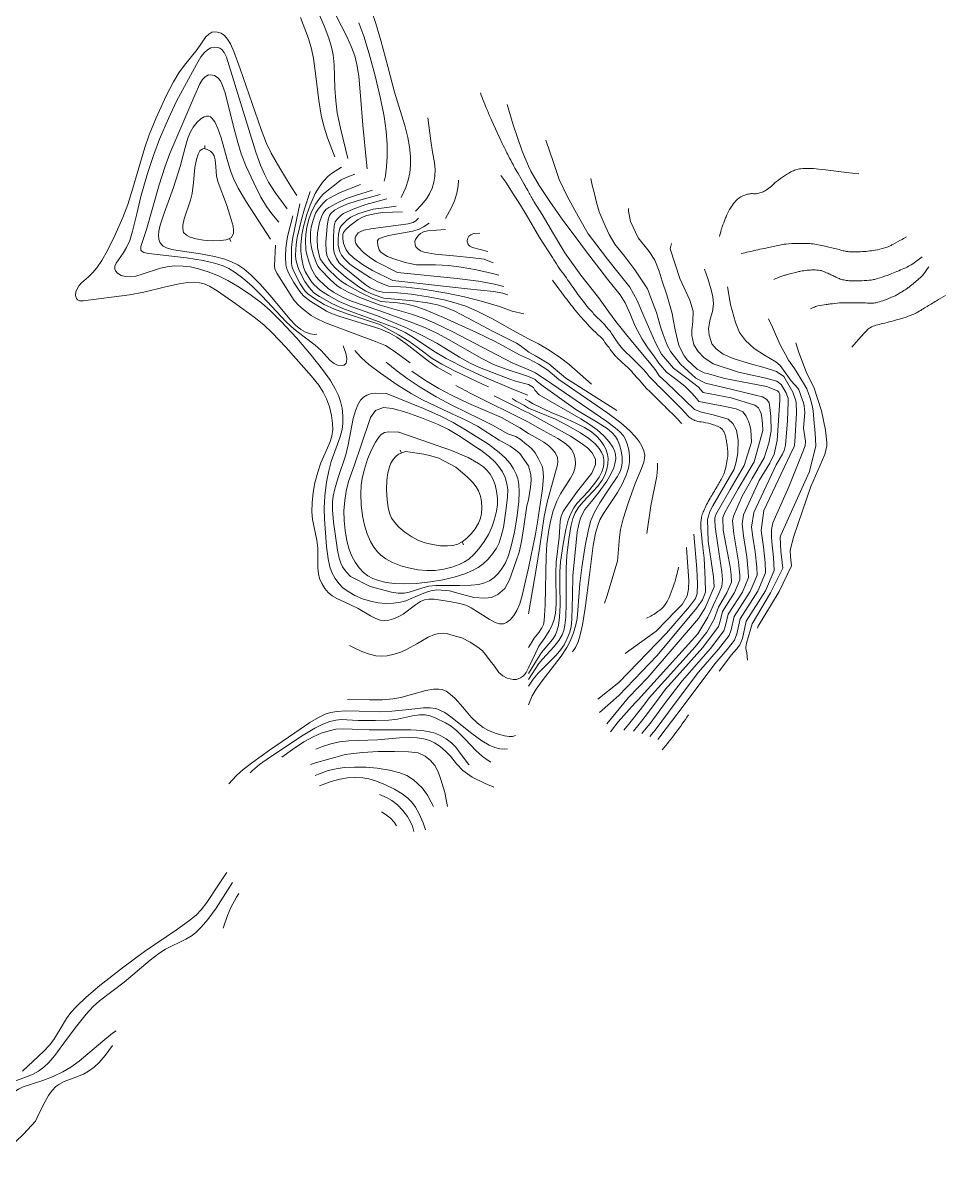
# Model space of a CAD drawing. Header units: inches. Extents: x 115425 to 116786, y 150085 to 152399.
# Drawn here: x 116376.8 to 116601.5, y 150491.5 to 150767.3 of the extents above; entities that cross this region are included whole.
import ezdxf

# ---------------------------------------------------------------- set-up
doc = ezdxf.new("R2010")
doc.units = ezdxf.units.IN
doc.header["$MEASUREMENT"] = 0
doc.layers.add('Contour', color=7, linetype='Continuous', lineweight=0, true_color=0xbed2ff)

msp = doc.modelspace()

# ---------------------------------------------------------------- linework, layer by layer
at = {"layer": 'Contour'}
for p, q in [((116421.19, 150736.63), (116421.22, 150737.43)), ((116427.21, 150714.83), (116427.52, 150714.09)), ((116521.48, 150672.98), (116509.11, 150680.81)), ((116500.04, 150675.22), (116499.19, 150675.73)), ((116501, 150674.67), (116500.04, 150675.22)), ((116497.91, 150668.76), (116500.01, 150667.35)), ((116469.05, 150662.57), (116468.72, 150663.3)), ((116484.19, 150640.31), (116483.86, 150641.04))]:
    msp.add_line(p, q, dxfattribs=at)
for points in [[(116455.99, 150734.31), (116454.19, 150741.64), (116453.44, 150745.4), (116453.05, 150748.29), (116452.88, 150751.41), (116452.7, 150757.1), (116452.44, 150759.48), (116452.03, 150761.39), (116451.35, 150763.6), (116450.21, 150766.54), (116446.42, 150775.33), (116445.41, 150778.16), (116444.39, 150781.68), (116443.23, 150786.55), (116442.14, 150791.95), (116441.39, 150796.67), (116440.75, 150801.97), (116440.37, 150806.62), (116440.25, 150810.57), (116440.31, 150816.24), (116440.59, 150823.58), (116440.99, 150829.23), (116441.57, 150834.29), (116442.79, 150843.9)], [(116446.19, 150837.7), (116446.1, 150828.93), (116445.77, 150820.63), (116445.3, 150811.86), (116445.3, 150804.62), (116445.59, 150798), (116446.03, 150791.61), (116446.33, 150787.8), (116446.76, 150784.86), (116447.29, 150782.53), (116448.14, 150779.84), (116449.35, 150776.73), (116450.94, 150773.24), (116453.14, 150769.01), (116455.77, 150763.96), (116456.92, 150761.39), (116457.69, 150759.24), (116458.21, 150757.14), (116458.66, 150754.36), (116459.03, 150750.53), (116459.67, 150742.4), (116460.59, 150733.28), (116460.69, 150731.75)], [(116468.99, 150724.8), (116470.1, 150727.27), (116470.68, 150728.99), (116471.07, 150730.77), (116471.26, 150732.59), (116471.25, 150734.78), (116471.03, 150737.13), (116470.62, 150739.38), (116469.85, 150742.28), (116467.33, 150750.39), (116465.71, 150756.68), (116464.08, 150762.98), (116462.79, 150767.12), (116458.58, 150779.57), (116456.97, 150785), (116455.96, 150789.04), (116455.31, 150792.45), (116454.79, 150796.25), (116454.53, 150799.52), (116454.47, 150803.18), (116454.6, 150808.02), (116454.72, 150809.68)], [(116444.52, 150768.61), (116446.45, 150763.45), (116447.17, 150761), (116447.66, 150758.59), (116448.13, 150754.94), (116448.92, 150748.41), (116449.53, 150744.8), (116450.15, 150742.17), (116451.06, 150739.34), (116452.55, 150735.47), (116452.87, 150734.69)], [(116458.68, 150767.34), (116459.89, 150764.05), (116461.23, 150759.75), (116462.67, 150754.43), (116463.97, 150748.9), (116464.82, 150744.47), (116465.32, 150740.91), (116465.57, 150737.73), (116465.61, 150734.73), (116465.45, 150732.24), (116465.14, 150730.1), (116464.86, 150728.75)], [(116500, 150634.58), (116499.6, 150632.89), (116498.49, 150627.96), (116497.85, 150625.9), (116497.16, 150624.27), (116496.4, 150623.04), (116495.52, 150622.01), (116494.64, 150621.35), (116493.89, 150621.05), (116492.94, 150621.06), (116491.86, 150621.4), (116490.4, 150622.17), (116486.05, 150624.97), (116484.76, 150625.58), (116483.24, 150626.03), (116480.76, 150626.49), (116477, 150627.05), (116475.7, 150627.07), (116474.7, 150626.9), (116473.68, 150626.48), (116472.45, 150625.7), (116469.44, 150623.42), (116468.39, 150622.81), (116467.11, 150622.27), (116465.95, 150621.98), (116464.82, 150621.87), (116463.88, 150621.97), (116462.82, 150622.31), (116461.5, 150622.99), (116458.53, 150624.82), (116456.52, 150625.77), (116453.46, 150627.15), (116452.19, 150627.9), (116451.21, 150628.69), (116450.38, 150629.68), (116449.67, 150630.83), (116449.14, 150632.07), (116448.86, 150633.18), (116448.7, 150634.67), (116448.71, 150637.35), (116448.68, 150639.46), (116448.42, 150641.4), (116447.41, 150646.41), (116447.26, 150648.3), (116447.3, 150650.47), (116447.55, 150652.97), (116447.99, 150655.38), (116448.67, 150657.97), (116449.45, 150660.23), (116450.48, 150662.57), (116451.65, 150665.17), (116452.13, 150666.68), (116452.32, 150668.32), (116452.3, 150669.83), (116452.06, 150671.78), (116451.52, 150673.89), (116450.83, 150675.78), (116450, 150677.44), (116448.91, 150679.1), (116447.14, 150681.32), (116440.92, 150688.35), (116437.62, 150691.87), (116435.53, 150693.85), (116433.22, 150695.71), (116428.77, 150698.94), (116424.23, 150702.08), (116422.34, 150703.18), (116420.99, 150703.76), (116419.9, 150704.07), (116418.52, 150704.2), (116417.06, 150704.14), (116414.92, 150703.81), (116411.59, 150703.04), (116406.31, 150701.74), (116402.83, 150701.14), (116391.59, 150699.65), (116390.73, 150699.69), (116390.21, 150699.93), (116389.93, 150700.23), (116389.73, 150700.98), (116389.8, 150701.81), (116390.08, 150702.61), (116390.52, 150703.33), (116391.18, 150704.07), (116392.86, 150705.5), (116393.94, 150706.51), (116394.92, 150707.66), (116396.13, 150709.46), (116397.51, 150711.91), (116399.27, 150715.51), (116401.21, 150719.94), (116402.41, 150723.09), (116403.65, 150727.06), (116406.55, 150736.98), (116407.63, 150740.03), (116409.37, 150744.22), (116411.81, 150749.56), (116413.55, 150752.97), (116414.86, 150755.16), (116416.2, 150756.96), (116419.35, 150760.82), (116421.44, 150763.87), (116422.14, 150764.57), (116422.88, 150765.02), (116423.44, 150765.11), (116424.25, 150765.07), (116425.14, 150764.77), (116425.95, 150764.22), (116426.71, 150763.35), (116427.42, 150762.17), (116428.23, 150760.36), (116429.82, 150756.08), (116434.89, 150741.34), (116436.24, 150737.97), (116437.38, 150735.6), (116439.41, 150731.96), (116442.2, 150727.39), (116443.57, 150725.3)], [(116441.26, 150722.05), (116438.35, 150726.04), (116436.73, 150728.55), (116435.68, 150730.5), (116434.75, 150732.64), (116433.64, 150735.79), (116426.46, 150758.98), (116425.92, 150760.08), (116425.31, 150760.81), (116424.84, 150761.14), (116424.34, 150761.29), (116423.54, 150761.38), (116422.67, 150761.21), (116421.81, 150760.77), (116421.08, 150760.11), (116420.25, 150759.02), (116419.15, 150757.13), (116414.32, 150748.2), (116412.33, 150744.02), (116410.14, 150738.96), (116408.74, 150735.27), (116407.24, 150730.65), (116405.63, 150725.05), (116404.62, 150720.86), (116403.59, 150716.57), (116402.89, 150714.36), (116402.15, 150712.63), (116401.33, 150711.22), (116399.58, 150708.78), (116399.26, 150708.05), (116399.24, 150707.37), (116399.41, 150706.98), (116399.95, 150706.37), (116400.8, 150705.84), (116401.88, 150705.54), (116403.05, 150705.49), (116404.39, 150705.68), (116405.91, 150706.1), (116410.36, 150707.62), (116412.05, 150707.96), (116413.89, 150708.13), (116415.91, 150708.1), (116417.7, 150707.9), (116419.65, 150707.46), (116422.04, 150706.71), (116424.53, 150705.71), (116426.77, 150704.61), (116429.51, 150703), (116432.57, 150700.97), (116435.1, 150699.06), (116437.13, 150697.29), (116439.72, 150694.71), (116443.55, 150690.53), (116447.09, 150686.42), (116449.8, 150682.97), (116451.75, 150680.23), (116452.96, 150678.24), (116453.75, 150676.61), (116454.25, 150675.16), (116454.6, 150673.53), (116454.79, 150671.68), (116454.78, 150669.82), (116454.59, 150668.33), (116454.14, 150666.56), (116453.18, 150663.89), (116451.94, 150660.52), (116451.35, 150658.31), (116450.83, 150655.51), (116450.42, 150652.19), (116450.25, 150649.22), (116450.3, 150646.51), (116450.84, 150639.86), (116451.21, 150636.86), (116451.64, 150634.91), (116452.18, 150633.4), (116452.9, 150632.1), (116453.8, 150630.89), (116454.91, 150629.76), (116456.23, 150628.8), (116457.69, 150627.97), (116459.55, 150627.17), (116461.49, 150626.55), (116463.41, 150626.15), (116465.29, 150626), (116467.14, 150626.07), (116468.79, 150626.31), (116470.13, 150626.67), (116472, 150627.42), (116474.92, 150628.68), (116476.24, 150629.08), (116477.68, 150629.3), (116480.73, 150629.09), (116482.82, 150628.5), (116486.7, 150627.44), (116489.39, 150627.3), (116490.95, 150627.44), (116492.5, 150628.2), (116494.2, 150629.63), (116495.38, 150631.78), (116496.98, 150636.39), (116497.69, 150638.52), (116498.29, 150641.08), (116498.88, 150644.71), (116499.58, 150649.79), (116500.01, 150651.2)], [(116439.23, 150718.8), (116437.51, 150720.81), (116436.23, 150722.61), (116434.86, 150724.9), (116433.1, 150728.34), (116431.29, 150732.32), (116430.07, 150735.4), (116429.19, 150738.15), (116428.02, 150742.7), (116426.13, 150750.3), (116425.53, 150752.06), (116424.98, 150753.15), (116424.38, 150753.9), (116423.57, 150754.46), (116423.05, 150754.59), (116422.1, 150754.61), (116421.26, 150754.19), (116420.59, 150753.5), (116419.96, 150752.44), (116418.78, 150749.71), (116412.69, 150735.52), (116411.45, 150732.21), (116410.11, 150727.89), (116406.96, 150716.98), (116405.63, 150712.9), (116405.6, 150712.02), (116405.86, 150711.76), (116406.35, 150711.45), (116407.49, 150711.17), (116416.76, 150710.11), (116420.75, 150709.46), (116423.55, 150708.82), (116425.62, 150708.16), (116427.06, 150707.51), (116428.61, 150706.57), (116430.47, 150705.17), (116432.62, 150703.27), (116435.15, 150700.76), (116440.98, 150694.56), (116442.97, 150692.73), (116445.4, 150690.89), (116448.07, 150688.88), (116449.5, 150687.57), (116451.71, 150685.1), (116452.65, 150684.4), (116453.52, 150684.03), (116454.59, 150683.91), (116455.13, 150684.03), (116455.57, 150684.45), (116455.71, 150684.82), (116455.76, 150685.59), (116455.51, 150686.88), (116454.88, 150688.69)], [(116500, 150732.44), (116498.43, 150736.07), (116496.23, 150742.46), (116494.81, 150747.46)], [(116437.19, 150714.68), (116431.37, 150723.63), (116429.34, 150727.07), (116428.17, 150729.39), (116427.43, 150731.27), (116426.61, 150734.03), (116425.17, 150739.28), (116424.34, 150741.6), (116423.6, 150743.18), (116423, 150744.06), (116422.54, 150744.44), (116422.16, 150744.62), (116421.59, 150744.62), (116420.99, 150744.43), (116420.23, 150743.97), (116419.3, 150743.15), (116418.35, 150741.93), (116417.69, 150740.74), (116417.07, 150739.2), (116416.41, 150736.98), (116415.18, 150732.35), (116413.54, 150727.27), (116411.32, 150720.99), (116410.28, 150718.08), (116409.96, 150716.62), (116409.91, 150715.64), (116410.02, 150714.62), (116410.24, 150713.91), (116410.61, 150713.39), (116411.04, 150712.98), (116411.87, 150712.52), (116413.19, 150712.12), (116415.2, 150711.79), (116420.1, 150711.09), (116423.55, 150710.42), (116426.07, 150709.76), (116427.87, 150709.1), (116429.23, 150708.41), (116430.69, 150707.41), (116432.45, 150705.91), (116434.59, 150703.78), (116437.11, 150700.98), (116441.85, 150695.18), (116443.25, 150693.75), (116444.54, 150692.71), (116445.69, 150692.03), (116446.88, 150691.58), (116447.83, 150691.45), (116448.45, 150691.55)], [(116475.52, 150744.22), (116476.18, 150738.59), (116476.6, 150735.8), (116477.08, 150733.34), (116477.26, 150731.53), (116477.22, 150729.95), (116476.97, 150728.49), (116476.52, 150727.04), (116475.89, 150725.65), (116475.16, 150724.48), (116473.99, 150723.1), (116472.47, 150721.5)], [(116530.91, 150689.46), (116529.76, 150692.01), (116528.07, 150695.92), (116526.46, 150699.73), (116524.66, 150702.94), (116522.38, 150705.81), (116519.23, 150709.77), (116516.62, 150713.18), (116514.55, 150715.99), (116512.15, 150720.06), (116509.43, 150725.14), (116507.49, 150729.19), (116506.07, 150733.31), (116504.21, 150738.71)], [(116463.22, 150696.03), (116456.97, 150698.22), (116453.91, 150699.47), (116451.29, 150700.92), (116449.33, 150702.18), (116447.71, 150703.59), (116446.98, 150704.5), (116445.65, 150706.75), (116445.21, 150707.82), (116444.77, 150709.8), (116444.58, 150711.71), (116444.55, 150713.21), (116444.81, 150715.72), (116445.2, 150717.77), (116446.03, 150720.68), (116446.84, 150722.9), (116448.09, 150725.75), (116449.05, 150727.33), (116450, 150728.68), (116451.23, 150729.98), (116452.01, 150730.63), (116454.49, 150732.18)], [(116463.79, 150697.18), (116456.92, 150699.57), (116454.84, 150700.5), (116452.51, 150701.77), (116451.18, 150702.68), (116449, 150704.64), (116448.22, 150705.55), (116447.24, 150707.26), (116446.58, 150708.95), (116445.99, 150710.89), (116445.76, 150712.1), (116445.67, 150714.34), (116445.75, 150715.8), (116445.99, 150717.55), (116446.58, 150719.74), (116447.27, 150721.44), (116448.16, 150723.15), (116449.32, 150724.9), (116450.05, 150725.68), (116454.42, 150729.08), (116455.6, 150729.69), (116457.71, 150730.45)], [(116533.57, 150682.33), (116531.74, 150684.5), (116530.51, 150686.26), (116529.23, 150687.96), (116527.69, 150690.29), (116525.99, 150693.48), (116524.72, 150696.48), (116523.52, 150699.18), (116522.3, 150701.11), (116519.2, 150704.89), (116516.56, 150708.42), (116514.15, 150711.57), (116511.32, 150715.29), (116508.34, 150719.3), (116505.21, 150723.83), (116502.57, 150727.7), (116500.54, 150731.2), (116500, 150732.44)], [(116463.9, 150698.57), (116458.91, 150700.43), (116456.06, 150701.77), (116454.31, 150702.7), (116453.45, 150703.28), (116451.77, 150704.75), (116449.36, 150707.24), (116448.73, 150708.1), (116448.26, 150708.98), (116447.63, 150710.79), (116447.14, 150712.58), (116446.9, 150714.17), (116446.94, 150716.25), (116447.07, 150717.55), (116447.53, 150719.3), (116448.16, 150720.95), (116448.78, 150721.95), (116449.88, 150723.37), (116450.83, 150724.19), (116452.56, 150725.24), (116454.1, 150726), (116459.09, 150727.93)], [(116479.77, 150719.67), (116481.27, 150722.36), (116482, 150724.01), (116482.56, 150725.82), (116482.88, 150727.62), (116482.98, 150729.04)], [(116500, 150719.66), (116498.08, 150722.93), (116496.23, 150725.72), (116494.46, 150728.51), (116493.28, 150730.19)], [(116515.2, 150729.39), (116515.52, 150727.8), (116516.05, 150725.69), (116516.53, 150723.56), (116517.19, 150721.29), (116518.63, 150717.89), (116519.65, 150715.78), (116521.05, 150713.41), (116523.46, 150710.42), (116525.9, 150707.21), (116528.97, 150702.58), (116530.22, 150699.34), (116531.15, 150696.83), (116531.54, 150695.39), (116532.17, 150693.32), (116532.77, 150691.48), (116533.75, 150688.86), (116534.65, 150687.23), (116537.02, 150684.25), (116540.73, 150680.81), (116543.08, 150679.63), (116549.56, 150678.04), (116555.58, 150676.62), (116557, 150676.32), (116558.04, 150675.63), (116558.59, 150674.84), (116558.77, 150673.72), (116559, 150671.48), (116559.06, 150668.04), (116558.49, 150664.98), (116557.41, 150661.42), (116554.48, 150656.44), (116552.01, 150652.14), (116549.9, 150647.22), (116549.67, 150646.15), (116549.96, 150642.98), (116551.12, 150636.15), (116551.43, 150632.85), (116551.48, 150631.78), (116550.17, 150628.68), (116547.19, 150624.02), (116546.63, 150621.69), (116546.24, 150620.43), (116542.44, 150615.27), (116533.39, 150605.14), (116530.88, 150601.79), (116528.4, 150598.48), (116526.65, 150596.26), (116525.53, 150594.91)], [(116463.41, 150694.63), (116454.83, 150697.81), (116452.14, 150699.04), (116449.09, 150700.67), (116447.71, 150701.63), (116446.58, 150702.91), (116445.57, 150704.39), (116444.25, 150706.84), (116443.8, 150707.9), (116443.37, 150709.73), (116443.29, 150710.8), (116443.41, 150713.35), (116443.69, 150715.08), (116444.71, 150719.48), (116445.46, 150722.07), (116446.85, 150726.25)], [(116464.13, 150699.52), (116462.06, 150700.25), (116459.1, 150701.69), (116455.79, 150703.51), (116454.49, 150704.35), (116453.29, 150705.36), (116451.14, 150707.45), (116449.81, 150709.06), (116449.3, 150709.86), (116448.99, 150710.74), (116448.6, 150712.62), (116448.55, 150714.66), (116448.64, 150716.21), (116449.07, 150718.7), (116449.58, 150720.1), (116450.02, 150720.96), (116450.69, 150721.84), (116451.38, 150722.39), (116453.15, 150723.36), (116455.72, 150724.56), (116457.84, 150725.3), (116461.98, 150726.55)], [(116464.75, 150700.34), (116462.18, 150701.19), (116460.39, 150701.99), (116458.67, 150703.07), (116455.57, 150705.35), (116453.07, 150707.5), (116452.06, 150708.67), (116451.27, 150709.79), (116450.92, 150710.8), (116450.71, 150711.82), (116450.68, 150713.86), (116450.95, 150717.84), (116451.22, 150719.33), (116451.56, 150720.38), (116451.89, 150720.92), (116452.79, 150721.72), (116454, 150722.39), (116455.76, 150723.17), (116458.3, 150723.98), (116463.87, 150725.54)], [(116463.79, 150693.87), (116456.05, 150696.38), (116452.79, 150697.62), (116450.23, 150698.76), (116448.1, 150700.05), (116446.27, 150701.34), (116445.55, 150702.1), (116444.44, 150703.75), (116443.04, 150706.48), (116442.49, 150707.79), (116442.31, 150708.77), (116442.32, 150712.67), (116442.56, 150714.65), (116444.34, 150723.28)], [(116464.53, 150701.74), (116463.07, 150702.06), (116461.46, 150702.85), (116460.2, 150703.66), (116455.09, 150707.8), (116453.89, 150708.93), (116453.24, 150709.92), (116452.69, 150711.33), (116452.5, 150712.39), (116452.48, 150715.29), (116452.66, 150717.87), (116452.96, 150718.85), (116453.39, 150719.53), (116454.37, 150720.5), (116454.96, 150720.91), (116457.29, 150721.96), (116460.37, 150723.12), (116465.47, 150724.49)], [(116465.93, 150703.18), (116463.34, 150704.26), (116461.5, 150705.23), (116457.88, 150707.56), (116456.52, 150708.6), (116455.15, 150709.92), (116454.43, 150710.77), (116454.06, 150711.56), (116453.67, 150713.1), (116453.62, 150714.71), (116453.71, 150715.88), (116454.06, 150717.3), (116454.47, 150717.98), (116455.74, 150719.27), (116456.77, 150719.99), (116458.47, 150720.84), (116460.78, 150721.58), (116462.16, 150721.93), (116465.52, 150722.39), (116467.77, 150722.65)], [(116524.34, 150722.14), (116524.32, 150721.51), (116524.8, 150718.97), (116526.69, 150714.98), (116529.37, 150711.63), (116530.73, 150709.53), (116531.79, 150706.85), (116532.54, 150704.43), (116533.65, 150701.1), (116534.15, 150699.41), (116535.01, 150696.56), (116535.31, 150694.7), (116535.67, 150692.57), (116536.6, 150688.76), (116537.87, 150686.3), (116538.74, 150685.21), (116541.1, 150683.02), (116542.75, 150682.16), (116543.48, 150681.94), (116547.83, 150680.76), (116557.97, 150678.77), (116560.6, 150677.73), (116560.94, 150677.41), (116561.13, 150677.08), (116561.23, 150676.72), (116561.19, 150675.51), (116560.51, 150665.63), (116559.85, 150662.33), (116558.77, 150660.18), (116556.14, 150655.96), (116552.38, 150647.61), (116552, 150645.36), (116552.35, 150642.46), (116553.15, 150637.38), (116553.49, 150633.8), (116553.57, 150632.35), (116552.07, 150628.79), (116548.64, 150623.43), (116548, 150620.67), (116547.55, 150619.31), (116544.33, 150615.06), (116537.37, 150607.2), (116533.38, 150601.87), (116529.61, 150596.83), (116528.68, 150595.65), (116527.61, 150594.36)], [(116463.79, 150692.86), (116453.82, 150695.88), (116452.05, 150696.55), (116450.82, 150697.15), (116446.99, 150699.48), (116446.01, 150700.18), (116445.1, 150700.98), (116444.3, 150701.94), (116442.88, 150704.11), (116441.61, 150706.33), (116441.17, 150707.4), (116440.93, 150708.43), (116440.83, 150710.4), (116440.9, 150712.47), (116441.35, 150715.27), (116442.59, 150720.36)], [(116466.95, 150704.62), (116462.05, 150707.04), (116459.59, 150708.46), (116457.37, 150710.14), (116456.22, 150711.16), (116455.61, 150712.03), (116454.95, 150713.62), (116454.76, 150714.74), (116454.75, 150715.76), (116454.95, 150716.27), (116455.44, 150716.95), (116456.56, 150717.95), (116458.5, 150719.42), (116459.56, 150719.99), (116460.66, 150720.42), (116462.94, 150720.92), (116464.48, 150721.12), (116469.33, 150721.3)], [(116470.69, 150718.41), (116471.88, 150718.73), (116472.57, 150719.15), (116473.22, 150719.77)], [(116468.08, 150706.57), (116462.99, 150709.16), (116461.63, 150710.01), (116459.86, 150711.4), (116458.44, 150712.89), (116457.93, 150713.59), (116457.76, 150714.17), (116457.78, 150714.96), (116457.93, 150715.41), (116458.54, 150716.17), (116458.99, 150716.47), (116459.92, 150716.82), (116461.61, 150717.16), (116470.69, 150718.41)], [(116472.73, 150708.4), (116469.97, 150708.96), (116466.99, 150709.94), (116465.7, 150710.45), (116464.88, 150710.92), (116463.99, 150711.61), (116463.62, 150712.1), (116463.29, 150713.14), (116463.2, 150713.99), (116463.25, 150714.36), (116463.59, 150714.7), (116464.59, 150715.16), (116465.9, 150715.53), (116471.83, 150716.59)], [(116471.83, 150716.59), (116473.38, 150717.08), (116474.42, 150717.62), (116475.78, 150718.54)], [(116491.39, 150708.9), (116489.17, 150709.77), (116486.51, 150710.13), (116481.73, 150710.62), (116477.31, 150711.04), (116474.62, 150711.5), (116473.71, 150711.81), (116472.96, 150712.36), (116472.6, 150712.78), (116472.43, 150713.27), (116472.35, 150714.06), (116472.5, 150714.59), (116473.23, 150715.63), (116473.68, 150716.03), (116474.46, 150716.46), (116475.43, 150716.71), (116479.77, 150717.05)], [(116488.18, 150716.12), (116486.57, 150716), (116485.92, 150715.75), (116485.48, 150715.41), (116485.14, 150714.7), (116485.06, 150714.17), (116485.34, 150713.4), (116485.72, 150712.95), (116486.4, 150712.65), (116490.12, 150711.69)], [(116471.2, 150684.6), (116467.31, 150687.44), (116465.16, 150688.77), (116462.78, 150689.76), (116450.55, 150694.29), (116448.19, 150695.41), (116447.08, 150696.07), (116445.24, 150697.53), (116444.01, 150698.6), (116442.98, 150699.76), (116438.71, 150706.4), (116438.24, 150707.45), (116438.18, 150708.16), (116438.38, 150713.23)], [(116534.78, 150713.63), (116534.5, 150712.32), (116536.82, 150705.08), (116539.25, 150699.84), (116540.08, 150697.14), (116539.99, 150694.64), (116539.8, 150692.54), (116539.8, 150691.2), (116540.21, 150688.95), (116541.28, 150687.3), (116542.67, 150685.85), (116544.95, 150684.33), (116551.13, 150682.3), (116557.82, 150680.83), (116560.49, 150680.08), (116561.54, 150679.3), (116562.75, 150677.23), (116563.2, 150675.88), (116563.24, 150675.07), (116563.02, 150670.44), (116562.54, 150664.55), (116562.28, 150663.25), (116561.84, 150662.34), (116560.26, 150659.77), (116554.86, 150648.18), (116554.32, 150644.57), (116554.65, 150642.15), (116555.19, 150638.6), (116555.56, 150634.84), (116555.65, 150632.92), (116553.95, 150628.89), (116550.09, 150622.84), (116549.36, 150619.63), (116548.86, 150618.19), (116546.29, 150614.91), (116541.36, 150609.27), (116535.74, 150601.75), (116530.81, 150595.17), (116530.44, 150594.71), (116529.54, 150593.62)], [(116472.73, 150708.4), (116477.39, 150708.41), (116480.6, 150708.23), (116483.57, 150707.88), (116487.36, 150707.22), (116491.27, 150706.34), (116492.76, 150705.92)], [(116468.08, 150706.57), (116482.66, 150705.1), (116487.79, 150704.42), (116491.75, 150703.7), (116494.02, 150703.16)], [(116542.87, 150707.34), (116543.66, 150705.09), (116544.5, 150702.31), (116544.86, 150700.65), (116545.05, 150698.93), (116544.82, 150697.02), (116544.24, 150695.23), (116543.8, 150692.93), (116543.97, 150691.28), (116544.44, 150689.76), (116544.66, 150689.16), (116545.7, 150687.94), (116547.43, 150686.66), (116549.79, 150685.63), (116553.44, 150684.46), (116557.62, 150683.34), (116560.37, 150682.43), (116562.15, 150681.23), (116564.38, 150677.39), (116565.04, 150675.57), (116565.17, 150674.99), (116565.28, 150672.28), (116564.84, 150665.36), (116564.69, 150664.1), (116564.39, 150663.59), (116557.3, 150648.66), (116556.65, 150643.79), (116556.89, 150642.06), (116557.22, 150639.82), (116557.61, 150635.96), (116557.74, 150633.49), (116555.84, 150628.99), (116551.53, 150622.26), (116550.73, 150618.58), (116550.17, 150617.06), (116548.33, 150614.79), (116545.35, 150611.33), (116537.68, 150601.04), (116532.01, 150593.52), (116531.48, 150592.87)], [(116498.89, 150696.46), (116496, 150697.11), (116492.91, 150698.24), (116488.76, 150699.51), (116484.41, 150700.62), (116480.09, 150701.5), (116474.32, 150702.45), (116470.19, 150702.97), (116467.43, 150703.14), (116465.93, 150703.18)], [(116466.95, 150704.62), (116485.16, 150702.6), (116491.45, 150701.94), (116493.75, 150701.51), (116494.94, 150701.15)], [(116548.45, 150703.04), (116549.21, 150698.72), (116550.36, 150694.34), (116551.36, 150691.91), (116552.79, 150690.01), (116554.91, 150688.07), (116557.45, 150686.39), (116560.25, 150684.77), (116561.27, 150683.89), (116563.92, 150680.16), (116565.59, 150678.39), (116565.84, 150678.01), (116565.89, 150677.85), (116566.38, 150676.41), (116566.92, 150674.81), (116567.15, 150674.11), (116567.26, 150672.51), (116566.96, 150668.66), (116567.4, 150665.52), (116567.33, 150664.35), (116566.63, 150662.54), (116563.41, 150654.35), (116559.47, 150645.61), (116559.12, 150643.98), (116559.12, 150642.1), (116559.26, 150641.04), (116559.68, 150637.16), (116559.83, 150634.06), (116557.72, 150629.1), (116552.98, 150621.67), (116552.09, 150617.51), (116551.47, 150615.94), (116550.61, 150614.9), (116549.33, 150613.39), (116547.19, 150610.62), (116546.4, 150609.56)], [(116500, 150690.42), (116496.1, 150692.54), (116491.19, 150695.27), (116487.46, 150697.15), (116484.71, 150698.33), (116482.39, 150699.12), (116479.49, 150699.87), (116475.55, 150700.66), (116471.41, 150701.3), (116468.1, 150701.63), (116464.53, 150701.74)], [(116464.75, 150700.34), (116471.95, 150699.69), (116475.42, 150699.2), (116477.84, 150698.67), (116479.88, 150698.02), (116482.02, 150697.12), (116485.15, 150695.53), (116491.26, 150692.31), (116497.04, 150689.33), (116497.98, 150688.75), (116500.06, 150687.16)], [(116500.05, 150682.9), (116495.98, 150684.54), (116481.56, 150692.13), (116477.2, 150694.23), (116474.34, 150695.42), (116471.24, 150696.46), (116463.9, 150698.57)], [(116500, 150685.51), (116497.81, 150686.49), (116491.84, 150689.79), (116487.35, 150691.97), (116479.29, 150695.6), (116474.66, 150697.56), (116472.3, 150698.38), (116470.37, 150698.85), (116468.06, 150699.17), (116464.13, 150699.52)], [(116500, 150679.3), (116496.79, 150680.1), (116495.42, 150680.59), (116488.08, 150683.4), (116485.82, 150684.47), (116483.22, 150685.96), (116477.67, 150689.36), (116474.13, 150691.24), (116470.26, 150693.07), (116463.22, 150696.03)], [(116463.41, 150694.63), (116467.78, 150692.96), (116470, 150691.92), (116471.99, 150690.74), (116476.94, 150687.37), (116479.98, 150685.63), (116484.73, 150683.2), (116489.12, 150681.15), (116496.34, 150678.11), (116499.84, 150676.67)], [(116463.79, 150697.18), (116471.2, 150694.58), (116474.9, 150693.09), (116477.86, 150691.69), (116481.21, 150689.84), (116488.44, 150685.67), (116491.5, 150684.12), (116494.32, 150683.13), (116500.02, 150681.26)], [(116558.45, 150695.26), (116559.37, 150693.24), (116560.4, 150691), (116561.39, 150688.76), (116562.55, 150686.57), (116563.33, 150685.22), (116564.73, 150683.21), (116566.95, 150679.64), (116567.73, 150678.24), (116568.54, 150675.95), (116568.85, 150675.04), (116569.18, 150673.82), (116569.31, 150672.82), (116569.56, 150669.96), (116569.76, 150667.41), (116569.99, 150664.35), (116568.41, 150658.08), (116561.45, 150642.59), (116561.3, 150642.13), (116561.45, 150638.77), (116561.92, 150634.63), (116558.9, 150628.62), (116554.43, 150621.08), (116553.04, 150616.34), (116552.92, 150615.35), (116552.95, 150615.03), (116553.13, 150614.02), (116553.3, 150612.18)], [(116463.79, 150693.87), (116468.34, 150691.4), (116470.83, 150689.84), (116473.51, 150687.88), (116476.56, 150685.63), (116478.89, 150684.22), (116482.13, 150682.52), (116488.77, 150679.37), (116490.27, 150678.7)], [(116463.79, 150692.86), (116466.21, 150691.77), (116467.92, 150690.78), (116470.09, 150689.24), (116475.63, 150684.93), (116477.75, 150683.54), (116480.64, 150681.9), (116481.26, 150681.59)], [(116500, 150690.42), (116502.46, 150689.21), (116505.04, 150687.68), (116507.81, 150685.8), (116509.85, 150684.2), (116515.32, 150679.41)], [(116530.91, 150689.46), (116532.4, 150686.64), (116535.3, 150683.29), (116538.57, 150680.85), (116541.28, 150678.73), (116542.56, 150677.31), (116549.33, 150676.07), (116555.11, 150674.23), (116555.99, 150673.58), (116556.31, 150673), (116556.63, 150672.25), (116556.82, 150671.18), (116556.97, 150669.74), (116557.05, 150668.12), (116554.97, 150660.5), (116551.04, 150653.89), (116547.89, 150648.33), (116547.35, 150646.94), (116547.39, 150643.84), (116549.08, 150634.93), (116549.34, 150632.99), (116549.39, 150631.21), (116548.27, 150628.57), (116546.24, 150625.09), (116545.22, 150622.16), (116543.41, 150618.99), (116540.6, 150615.49), (116529.4, 150603.08), (116528.31, 150601.62), (116527.2, 150600.14), (116524.37, 150596.54), (116523.22, 150595.15)], [(116565.06, 150689.46), (116565.82, 150687.07), (116566.69, 150684.7), (116567.62, 150682.41), (116568.22, 150681.03), (116569.46, 150678.63), (116571.33, 150672.9), (116572.31, 150668.16), (116572.6, 150665.17), (116572.65, 150664.36), (116572.16, 150662.26), (116568.77, 150654.49), (116564.58, 150642.36), (116563.7, 150638.99), (116563.77, 150637.37), (116564.01, 150635.2), (116561.03, 150628.88), (116555.88, 150620.49), (116555.74, 150620.02)], [(116492.83, 150665.74), (116487.55, 150669.14), (116484.75, 150670.62), (116479.16, 150673.24), (116474.19, 150675.6), (116471.41, 150677.13), (116468.03, 150679.24), (116463.97, 150682.02), (116461.1, 150684.19), (116459.33, 150685.76), (116458.2, 150686.97), (116457.72, 150687.59)], [(116509.11, 150680.81), (116504.98, 150684.36), (116501.66, 150686.27), (116500.06, 150687.16)], [(116465.34, 150684.72), (116467.91, 150682.61), (116470.45, 150680.73), (116473.65, 150678.62), (116477.53, 150676.31), (116481.53, 150674.17), (116488.12, 150670.96), (116491.27, 150669.39), (116494.97, 150667.26)], [(116500, 150685.51), (116502.44, 150684.24), (116504.69, 150682.81), (116507.35, 150680.48)], [(116471.61, 150682.51), (116474.89, 150680.29), (116478.18, 150678.31), (116481.27, 150676.67), (116485.5, 150674.7), (116493.44, 150671.22), (116497.91, 150668.76)], [(116500.02, 150681.26), (116501.59, 150680.47), (116502.17, 150679.94), (116503.59, 150678.85)], [(116505.69, 150679.47), (116501.71, 150682.11), (116500.05, 150682.9)], [(116533.57, 150682.33), (116535.84, 150680.6), (116538.03, 150678.92), (116539.73, 150677.19), (116540.97, 150675.79), (116541.46, 150675.13), (116547.05, 150674.09), (116550.53, 150673.36), (116552.17, 150672.62), (116552.98, 150671.62), (116553.22, 150671.03), (116553.58, 150670.39), (116553.81, 150669.67), (116554.11, 150668.27), (116554.32, 150665.22), (116552.53, 150659.59), (116549.13, 150653.74), (116545.93, 150648.24), (116545.61, 150647.67), (116545.49, 150647.37), (116545.38, 150646.88), (116545.35, 150646.37), (116545.46, 150644.69), (116546.07, 150640.2), (116547.05, 150633.71), (116547.24, 150631.78), (116547.09, 150630.12), (116546.37, 150628.46), (116544.94, 150625.5), (116544.43, 150624.21), (116543.63, 150622.68), (116541.22, 150618.58), (116526.73, 150602.58), (116525.92, 150601.75), (116521.86, 150597.21), (116519.96, 150594.8)], [(116500, 150670.11), (116485.92, 150677.08), (116482.27, 150679.02)], [(116500, 150679.3), (116501.21, 150678.57), (116501.57, 150677.94), (116502.61, 150676.78), (116512.73, 150670.93), (116515.05, 150669.5), (116516.69, 150668.24), (116518.3, 150666.78), (116519.64, 150665.3), (116520.51, 150664.05), (116520.94, 150663.14), (116521.17, 150662.33), (116521.22, 150661.19), (116521.05, 150660.02), (116520.76, 150659.04), (116520.14, 150657.67), (116519.04, 150655.8), (116517.23, 150653.21), (116515.37, 150650.85), (116513.73, 150648.84), (116513.19, 150647.97), (116512.65, 150646.75), (116512.23, 150645.34), (116511.87, 150643.37), (116510.77, 150632.73), (116510.67, 150628.03), (116510.57, 150622.17), (116510.37, 150620.4), (116510.04, 150619.02), (116509.44, 150617.45), (116508.68, 150615.96), (116507.9, 150614.79), (116506.71, 150613.41), (116502.34, 150609.04), (116501.17, 150607.57), (116500.01, 150605.9)], [(116500, 150601.36), (116500.92, 150603.56), (116501.85, 150605.15), (116503.3, 150607.19), (116507.98, 150613.21), (116509.35, 150615.28), (116510.17, 150616.87), (116510.98, 150618.9), (116511.54, 150620.83), (116511.82, 150622.37), (116511.98, 150624.36), (116512.49, 150630.84), (116512.96, 150634.75), (116513.76, 150640.03), (116514.63, 150644.02), (116515.19, 150646.23), (116516.07, 150648.2), (116517.35, 150650.47), (116519.37, 150653.54), (116521.6, 150656.83), (116522.29, 150658.15), (116522.64, 150659.14), (116522.81, 150660.25), (116522.78, 150661.59), (116522.56, 150663.14), (116522.18, 150664.62), (116521.66, 150665.84), (116521.17, 150666.65), (116520.3, 150667.6), (116519.13, 150668.55), (116516.97, 150669.98), (116511.51, 150673.19), (116503.59, 150678.85)], [(116510.72, 150614.22), (116511.41, 150615.28), (116512.05, 150616.63), (116512.61, 150618.36), (116513.16, 150620.82), (116513.82, 150624.88), (116514.85, 150632.94), (116515.78, 150640.13), (116516.32, 150643.08), (116516.84, 150644.98), (116517.37, 150646.32), (116518.25, 150647.88), (116520.24, 150650.78), (116521.7, 150652.98), (116522.83, 150655.06), (116523.77, 150657.22), (116524.32, 150658.97), (116524.58, 150660.4), (116524.6, 150661.87), (116524.42, 150663.4), (116524.03, 150664.87), (116523.5, 150666.1), (116523.09, 150666.77), (116522.24, 150667.77), (116521.13, 150668.77), (116519.08, 150670.28), (116505.69, 150679.47)], [(116507.35, 150680.48), (116519.29, 150672.34), (116522.47, 150669.93), (116524.62, 150668.09), (116525.99, 150666.67), (116526.91, 150665.46), (116527.61, 150664.26), (116528.05, 150663.16), (116528.28, 150662.11), (116528.27, 150661.38), (116528.09, 150660.43), (116527.5, 150658.85), (116525.98, 150655.22), (116524.24, 150650.39), (116523.04, 150646.58), (116522.41, 150643.99), (116522.13, 150642.11), (116521.64, 150636.32), (116521.58, 150636.03), (116519.09, 150627.71), (116518.49, 150626.11)], [(116461.44, 150630.11), (116456.62, 150632.55), (116455.59, 150633.68), (116454.74, 150634.91), (116454.31, 150635.79), (116453.89, 150637.04), (116453.48, 150639.01), (116452.55, 150645.79), (116452.29, 150648.78), (116452.29, 150650.75), (116452.44, 150652.15), (116452.82, 150653.92), (116453.65, 150656.63), (116455.51, 150662.21), (116456.09, 150664.58), (116457.29, 150670.99), (116457.84, 150672.91), (116458.45, 150674.37), (116459.12, 150675.44), (116459.8, 150676.18), (116460.6, 150676.73), (116461.54, 150677.05), (116462.74, 150677.19), (116465.38, 150677.07)], [(116465.41, 150677.07), (116474.41, 150673.46), (116478.67, 150671.57), (116481.63, 150670.06), (116484.62, 150668.28), (116490.22, 150664.79)], [(116491.6, 150676.55), (116496.69, 150674), (116499.16, 150672.76), (116500, 150672.37)], [(116496, 150675.88), (116496.96, 150675.21), (116499, 150674.15), (116500, 150673.5)], [(116488.26, 150663.4), (116482.99, 150666.92), (116480.53, 150668.33), (116477.97, 150669.54), (116473.96, 150671.19), (116470.4, 150672.47), (116466.9, 150673.43), (116464.66, 150673.67), (116462.73, 150672.93), (116461.55, 150671.25), (116459.16, 150664.29), (116457.6, 150659.77), (116456.2, 150655.66), (116455.6, 150653.35), (116455.25, 150651.06), (116455.07, 150648.56), (116455.1, 150646.22), (116455.34, 150643.73), (116455.79, 150641.25), (116456.37, 150639.15), (116457.01, 150637.49), (116457.78, 150636.05), (116458.78, 150634.68), (116459.82, 150633.58), (116460.86, 150632.75), (116462.1, 150632.08), (116463.5, 150631.56), (116465.31, 150631.12), (116467.36, 150630.84), (116469.68, 150630.75), (116472.68, 150630.87), (116476.16, 150631.24), (116479.14, 150631.74), (116481.92, 150632.41), (116484.48, 150633.23), (116486.33, 150634), (116487.76, 150634.78), (116488.92, 150635.63), (116490.15, 150636.78), (116491.24, 150638.07), (116492.18, 150639.47), (116492.84, 150640.79), (116493.38, 150642.35), (116493.87, 150644.46), (116494.59, 150649.08), (116494.91, 150651.93), (116494.93, 150653.75), (116494.76, 150655.1), (116494.29, 150656.62), (116493.64, 150658), (116492.73, 150659.42), (116491.86, 150660.42), (116490.5, 150661.65), (116488.03, 150663.59)], [(116500, 150607.53), (116502.49, 150611.36), (116503.37, 150612.46), (116506.24, 150615.52), (116507.38, 150616.99), (116508.2, 150618.38), (116508.58, 150619.42), (116508.87, 150620.7), (116509.08, 150622.69), (116509.14, 150626.08), (116509.15, 150634.58), (116509.34, 150637.7), (116509.79, 150641.67), (116510.32, 150644.7), (116510.83, 150646.66), (116511.38, 150648.07), (116512.08, 150649.24), (116513.22, 150650.65), (116516.91, 150654.57), (116517.95, 150656), (116518.56, 150657.22), (116519.06, 150658.68), (116519.33, 150660.01), (116519.39, 150661.32), (116519.26, 150662.27), (116518.91, 150663.37), (116518.29, 150664.58), (116517.52, 150665.7), (116516.59, 150666.73), (116515.3, 150667.77), (116513.61, 150668.84), (116511.37, 150670), (116508.52, 150671.23), (116505.49, 150672.49), (116501, 150674.67)], [(116500, 150673.5), (116506.54, 150670.85), (116509.5, 150669.33), (116512.68, 150667.49), (116514.68, 150666.15), (116516.21, 150664.85), (116517.22, 150663.73), (116517.79, 150662.84), (116518.14, 150661.96), (116518.33, 150660.97), (116518.36, 150659.96), (116518.28, 150659.25), (116517.88, 150658.04), (116517.18, 150656.72), (116516.17, 150655.26), (116514.57, 150653.35), (116511.78, 150650.32), (116511.01, 150649.24), (116510.31, 150647.92), (116509.67, 150646.25), (116509.09, 150644.02), (116508.41, 150640.41), (116507.8, 150636.11), (116507.62, 150633.74), (116507.63, 150630.59), (116507.71, 150625.56), (116507.56, 150622.67), (116507.29, 150620.66), (116506.92, 150619.23), (116506.55, 150618.34), (116505.85, 150617.27), (116503.16, 150614.09), (116501.92, 150612.12), (116500, 150608.96)], [(116500, 150672.37), (116510.19, 150666.68), (116512.85, 150665.02), (116514.38, 150663.86), (116515.52, 150662.68), (116516.34, 150661.09), (116516.34, 150659.81), (116515.45, 150657.74), (116511.89, 150653.3), (116509.07, 150649.37), (116508.45, 150648.36), (116507.96, 150647.22), (116507.74, 150646.05), (116507.43, 150642.08), (116506.7, 150636.09), (116506.62, 150633.5), (116506.7, 150625.82), (116506.53, 150623.61), (116506.21, 150622.13), (116505.67, 150620.54), (116505.05, 150619.31), (116503.94, 150617.65), (116502.51, 150615.59), (116501.75, 150614.1), (116499.96, 150610.32)], [(116500, 150670.11), (116502.64, 150668.6), (116507.14, 150666.19), (116508.8, 150665.09), (116509.79, 150664.24), (116510.47, 150663.46), (116511.04, 150662.38), (116511.39, 150661.21), (116511.42, 150659.98), (116511.24, 150658.81), (116510.92, 150657.82), (116510.25, 150656.51), (116507.77, 150652.67), (116506.9, 150650.87), (116506.01, 150648.53), (116505.4, 150646.36), (116504.92, 150643.9), (116504.48, 150640.43), (116504.29, 150637.5), (116504.03, 150625.69), (116503.79, 150621.78), (116503.61, 150620.85), (116503.26, 150620.08), (116502.49, 150618.94), (116501.38, 150617.53), (116500, 150615.3)], [(116485.28, 150661.5), (116487.84, 150660.1), (116489.06, 150659.25), (116489.89, 150658.48), (116490.69, 150657.48), (116491.32, 150656.32), (116491.85, 150654.88), (116492.22, 150653.37), (116492.44, 150651.53), (116492.41, 150650.1), (116492.19, 150648.43), (116491.72, 150646.48), (116491.07, 150644.58), (116490.27, 150642.8), (116489.24, 150641.07), (116487.94, 150639.29), (116486.71, 150637.91), (116485.48, 150636.82), (116484.42, 150636.12), (116483.08, 150635.46), (116481.34, 150634.83), (116479.37, 150634.33), (116477.3, 150634.04), (116475.23, 150634.02), (116473.07, 150634.22), (116470.76, 150634.64), (116468.88, 150635.17), (116466.92, 150635.97), (116465.29, 150636.86), (116464.07, 150637.73), (116463.2, 150638.54), (116462.32, 150639.68), (116461.49, 150641.12), (116460.69, 150642.99), (116460.03, 150645.1), (116459.58, 150647.3), (116459.27, 150649.98), (116459.16, 150652.65), (116459.25, 150654.79), (116459.49, 150656.49), (116460.03, 150658.72), (116460.81, 150661.09), (116461.78, 150663.42), (116462.74, 150665.26), (116463.58, 150666.5), (116464.16, 150667.1), (116464.94, 150667.6), (116465.97, 150667.78), (116468.37, 150667.69)], [(116468.43, 150667.69), (116481.22, 150663.25), (116485.28, 150661.5)], [(116494.97, 150667.26), (116496.91, 150666.6), (116497.97, 150666), (116499.52, 150664.7), (116500, 150664.33)], [(116500, 150623.48), (116501.95, 150634.86), (116502.65, 150639.35), (116503.85, 150647.14), (116504.58, 150650.65), (116506.46, 150657.75), (116507.07, 150659.72), (116507.14, 150660.58), (116507.03, 150661.52), (116506.56, 150662.55), (116505.87, 150663.48), (116504.96, 150664.35), (116503.75, 150665.24), (116501.65, 150666.46), (116500.01, 150667.35)], [(116490.22, 150664.79), (116492.87, 150662.78), (116494.32, 150661.45), (116495.51, 150660.06), (116496.36, 150658.79), (116497.03, 150657.45), (116497.37, 150656.43), (116497.64, 150654.99), (116497.74, 150653.16), (116497.64, 150650.8), (116497.26, 150647.45), (116496.56, 150643.36), (116495.78, 150639.93), (116495.11, 150637.7), (116494.36, 150635.87), (116493.62, 150634.6), (116492.68, 150633.38), (116491.6, 150632.31), (116490.47, 150631.5), (116489.29, 150631), (116487.87, 150630.65), (116486.05, 150630.44), (116483.31, 150630.36), (116477.47, 150630.37), (116475.73, 150630.18), (116474.3, 150629.82), (116470.95, 150628.74), (116469.75, 150628.53), (116468.29, 150628.54), (116466.63, 150628.77), (116461.44, 150630.11)], [(116500, 150659.49), (116497.86, 150662.49), (116496.89, 150663.35), (116495.5, 150664.26), (116492.58, 150665.9)], [(116500, 150664.33), (116500.86, 150663.59), (116501.59, 150662.69), (116502.45, 150661.24), (116503.32, 150659.41), (116503.48, 150658.72), (116503.62, 150656.87), (116503.37, 150653.92), (116502.19, 150645.78), (116501.67, 150642.85), (116500, 150634.58)], [(116500, 150659.49), (116500.59, 150657.41), (116500.66, 150656.01), (116500.52, 150654.34), (116500.01, 150651.2)], [(116550.09, 150658.67), (116544.9, 150649.75), (116544.12, 150648.37), (116543.58, 150646.46), (116543.76, 150641.13), (116545.01, 150632.48), (116545.21, 150630.07), (116543.03, 150624.94), (116541.4, 150622.36), (116529.02, 150607.98), (116524.35, 150603.16), (116519.05, 150596.69)], [(116528.81, 150643.04), (116529.79, 150649.8), (116531.24, 150657.01), (116531.41, 150658.96), (116531.39, 150660.11)], [(116516.85, 150602.75), (116521.96, 150606.76), (116533.59, 150618.78), (116539.16, 150625.27), (116540.68, 150627.21), (116541.09, 150628.47), (116541.18, 150630.79), (116541.01, 150634.45), (116540.22, 150642.84)], [(116523.53, 150613.85), (116531.09, 150619.23), (116535.88, 150624.18), (116537.39, 150625.77), (116538.61, 150627.86), (116538.92, 150629.5), (116539, 150631.61), (116538.77, 150634.91), (116538.49, 150639.66)], [(116456.38, 150615.76), (116457.25, 150615.34), (116459.44, 150614.31), (116461.29, 150613.64), (116462.84, 150613.29), (116464.16, 150613.19), (116465.62, 150613.3), (116467.26, 150613.64), (116468.9, 150614.19), (116470.45, 150614.89), (116472.8, 150616.22), (116475.56, 150617.79), (116477.08, 150618.44), (116478.14, 150618.72), (116479.28, 150618.8), (116480.04, 150618.66), (116481.67, 150618.25), (116483.73, 150617.61), (116485.81, 150616.59), (116487.69, 150615.34), (116488.76, 150614.49), (116489.53, 150613.57), (116490.7, 150612.07), (116491.68, 150610.73), (116492.79, 150609.23), (116493.71, 150608.37), (116494.83, 150607.81), (116496.3, 150607.48), (116497.11, 150607.52), (116498.07, 150607.88), (116498.76, 150608.38), (116499.4, 150609.23), (116499.96, 150610.32)], [(116455.91, 150602.65), (116461.29, 150602.56), (116464.46, 150602.59), (116466.94, 150602.79), (116468.91, 150603.13), (116471.47, 150603.82), (116475.01, 150604.8), (116476.84, 150605.12), (116478.15, 150605.15), (116478.97, 150605.04), (116479.96, 150604.63), (116480.93, 150603.96), (116482.1, 150602.88), (116483.98, 150600.74), (116486.06, 150598.35), (116487.52, 150596.96), (116488.99, 150595.85), (116490.29, 150595.1), (116492.09, 150594.39), (116494.16, 150593.79), (116495.32, 150593.63), (116496.13, 150593.66), (116496.83, 150593.89)], [(116427.02, 150582.08), (116428.91, 150584.11), (116430.52, 150585.58), (116432.87, 150587.42), (116436.96, 150590.28), (116443.09, 150594.52), (116446.72, 150597.02), (116448.87, 150598.28), (116450.51, 150599.03), (116451.78, 150599.44), (116453.41, 150599.72), (116455.42, 150599.85), (116458.73, 150599.8), (116464.06, 150599.65), (116466.73, 150599.77), (116470.84, 150600.21), (116474.42, 150600.6), (116476.09, 150600.6), (116477.45, 150600.42), (116478.44, 150600.08), (116479.6, 150599.48), (116481.12, 150598.41), (116486.18, 150594.34), (116488.66, 150592.59), (116490.45, 150591.55), (116491.83, 150590.95), (116492.99, 150590.64), (116494.14, 150590.54), (116494.85, 150590.6)], [(116490.86, 150587.37), (116490.14, 150587.77), (116488.8, 150588.75), (116487.15, 150590.22), (116484.54, 150592.97), (116482.54, 150595), (116481.18, 150596.14), (116479.81, 150596.99), (116477.47, 150598.13), (116476.06, 150598.66), (116474.82, 150598.92), (116473.42, 150598.9), (116471.78, 150598.64), (116468.13, 150597.84), (116465.97, 150597.6), (116462.71, 150597.49), (116458.52, 150597.55), (116454.36, 150597.76), (116453.1, 150597.64), (116451.65, 150597.29), (116449.93, 150596.62), (116448.01, 150595.65), (116445.14, 150593.94), (116437.2, 150588.72), (116434.5, 150586.78), (116432.82, 150585.36), (116432.22, 150584.76)], [(116439.9, 150588.57), (116442.52, 150590.5), (116445.31, 150592.33), (116447.57, 150593.59), (116449.52, 150594.43), (116451.43, 150595.05), (116453.11, 150595.39), (116454.73, 150595.5), (116457.06, 150595.43), (116461.17, 150595.22), (116466.16, 150595.25), (116471.31, 150595.26), (116474.11, 150595.09), (116475.92, 150594.8), (116477.26, 150594.42), (116478.65, 150593.83), (116479.96, 150593.07), (116481.28, 150592.07), (116482.27, 150591.06), (116483.39, 150589.61), (116485.37, 150586.87), (116485.51, 150586.71)], [(116491.57, 150581.3), (116489.46, 150582.19), (116486.31, 150583.73), (116484, 150585.34), (116482.43, 150586.99), (116480.98, 150588.82), (116479.77, 150590.09), (116478.49, 150591.18), (116477.09, 150592.1), (116475.94, 150592.63), (116474.51, 150593.05), (116472.85, 150593.31), (116470.95, 150593.41), (116468.55, 150593.31), (116463.21, 150592.86), (116456.21, 150592.58), (116454.01, 150592.31), (116451.89, 150591.85), (116449.81, 150591.21), (116448.22, 150590.56)], [(116480.31, 150576.57), (116479.64, 150580.02), (116478.69, 150583.15), (116477.99, 150585.07), (116477.16, 150586.61), (116476.16, 150587.78), (116474.85, 150588.85), (116473.14, 150589.62), (116470.74, 150589.88), (116467.37, 150590.02), (116463.37, 150589.98), (116459.57, 150589.74), (116456, 150589.3), (116455.43, 150589.23), (116455.1, 150589.14)], [(116455.1, 150589.14), (116448.16, 150587.25), (116446.9, 150586.81)], [(116448.05, 150584.11), (116448.89, 150584.48), (116451.24, 150585.32), (116453.15, 150585.8), (116455.12, 150586.07), (116457.63, 150586.2), (116460.48, 150586.14), (116463.17, 150585.89), (116466.13, 150585.42), (116468.66, 150584.82), (116470.34, 150584.17), (116472.03, 150583.12), (116474.11, 150581.12), (116475.4, 150579.36), (116476.3, 150577.65), (116476.85, 150576.56)], [(116474.93, 150570.96), (116474.32, 150572.66), (116473.36, 150574.82), (116472.47, 150576.42), (116471.6, 150577.62), (116470.58, 150578.64), (116469.26, 150579.67), (116467.4, 150580.84), (116465.21, 150581.91), (116463.02, 150582.77), (116461.11, 150583.31), (116459.63, 150583.56), (116457.96, 150583.65), (116455.96, 150583.54), (116454.06, 150583.25), (116451.96, 150582.69), (116449.76, 150581.9), (116449.13, 150581.6)], [(116472.11, 150570.51), (116471.75, 150571.83), (116471.29, 150572.89), (116470.53, 150574.18), (116469.38, 150575.65), (116468.06, 150576.98), (116466.76, 150578.02), (116465.41, 150578.81), (116463.71, 150579.55)], [(116467.89, 150571.9), (116467.28, 150572.78), (116466.36, 150573.76), (116465.13, 150574.76), (116464.17, 150575.34)], [(116426.55, 150560.53), (116426.33, 150560.24), (116424.37, 150557.32), (116421.71, 150553.26), (116420.3, 150551.44), (116419.04, 150550.15), (116417.25, 150548.67), (116414.27, 150546.56), (116406.47, 150541.29), (116401.12, 150537.32), (116395.65, 150533.07), (116392.3, 150530.22), (116389.99, 150528.04), (116388.54, 150526.44), (116387.51, 150525.02), (116385.97, 150522.44), (116384.42, 150519.86), (116383.39, 150518.5), (116382.02, 150517.06), (116376.81, 150512.22)], [(116427.95, 150558.09), (116423.94, 150551.87), (116421.94, 150549.14), (116420.33, 150547.22), (116419.03, 150545.95), (116418.08, 150545.21), (116416.53, 150544.28), (116411.65, 150541.87), (116410.02, 150540.82), (116407.91, 150539.19), (116401.54, 150533.82), (116395.56, 150529.3), (116394.02, 150527.91), (116392.32, 150526.08), (116389.99, 150523.24), (116387.53, 150519.92), (116384.7, 150515.98), (116383.24, 150514.28), (116382.02, 150513.16), (116380.66, 150512.18), (116379.42, 150511.5), (116377.53, 150510.73), (116374.69, 150509.66)], [(116429.46, 150555.46), (116428.87, 150554.5), (116427.53, 150552), (116426.7, 150550.08), (116425.73, 150547.2), (116425.66, 150546.96)], [(116399.58, 150522.04), (116398.71, 150521.43), (116396.32, 150519.52), (116390.6, 150514.64), (116388.56, 150513.15), (116386.62, 150512.02), (116384.23, 150510.87), (116381.71, 150509.89), (116376.98, 150508.4), (116375.8, 150507.83), (116374.94, 150507.24), (116374.29, 150506.51), (116373.72, 150505.55), (116373.1, 150504), (116371.91, 150500)], [(116398.69, 150518.43), (116396.93, 150515.98), (116395.47, 150514.28), (116394.24, 150513.16), (116392.89, 150512.18), (116391.64, 150511.5), (116389.76, 150510.73), (116386.92, 150509.66), (116385.62, 150508.98), (116384.89, 150508.44), (116383.99, 150507.5), (116383.12, 150506.28), (116381.89, 150504.11), (116380.33, 150500.89), (116379.94, 150500)], [(116379.94, 150500), (116377.06, 150496.83), (116375.12, 150494.98), (116373.39, 150493.57), (116371.91, 150492.62), (116370.55, 150491.99), (116369.49, 150491.71), (116368.04, 150491.52), (116366.28, 150491.47), (116362.31, 150491.6), (116359.09, 150491.85), (116357.29, 150492.12), (116355.52, 150492.59), (116353.73, 150493.32), (116350.47, 150495.02), (116341.29, 150499.97)]]:
    msp.add_lwpolyline(points, dxfattribs=at)
for points in [[(116500, 150726.15), (116499.81, 150726.49, 0.002794), (116498.93, 150728.04), (116497.44, 150730.63), (116497.15, 150731.14, -0.005311), (116496.24, 150732.8, -0.004241), (116495.13, 150734.9, -0.004472), (116494.37, 150736.4, -0.003218), (116493.36, 150738.49), (116493.26, 150738.69), (116491.09, 150743.44, -0.008555), (116490, 150745.94, -0.005029), (116488.27, 150750.24)], [(116546.5, 150715.29, -0.011007), (116546.93, 150716.97, -0.017902), (116547.16, 150717.66, -0.004324), (116547.9, 150719.62, -0.00896), (116548.28, 150720.56, -0.033376), (116548.93, 150721.86, -0.02781), (116549.91, 150723.31, -0.053687), (116550.91, 150724.37, -0.06058), (116551.99, 150725.09, -0.036214), (116552.87, 150725.45, -0.036768), (116553.77, 150725.68, -0.070583), (116554.8, 150725.72, 0.073967), (116555.78, 150725.76, 0.04656), (116556.9, 150726.08, 0.050585), (116557.86, 150726.58, 0.048619), (116559.13, 150727.59, -0.034937), (116560.86, 150729.05, -0.012205), (116562.82, 150730.41, -0.023207), (116563.9, 150731.05, -0.046684), (116565.08, 150731.54, -0.048589), (116566.28, 150731.79, -0.03123), (116568.22, 150731.88, -0.025298), (116570.61, 150731.72), (116571.63, 150731.6), (116575.59, 150731.13), (116577.3, 150730.92), (116580.42, 150730.53)], [(116550.09, 150658.67), (116550.59, 150660.45), (116550.93, 150662.65), (116551.05, 150665.69), (116550.64, 150668.21), (116549.76, 150669.84), (116548.59, 150670.84), (116544.97, 150671.89), (116542.1, 150672.59), (116540.4, 150673.18), (116538.15, 150675.43), (116535.78, 150677.69), (116533.7, 150679.66), (116531.81, 150681.39), (116530.8, 150682.96), (116529.01, 150685.12), (116526.09, 150688.58), (116523.82, 150691.38), (116521.28, 150694.6), (116519.48, 150697.08), (116517.01, 150700.48), (116512.72, 150705.91), (116508.85, 150711.37), (116506.09, 150715.96), (116503.33, 150720.67), (116501.29, 150723.83, 0.001428), (116500, 150726.15)], [(116517.26, 150599.46), (116521.97, 150603.62), (116531.3, 150613.38), (116541.01, 150624.93), (116542.34, 150626.85), (116543.08, 150628.76), (116543.04, 150631.94), (116542.76, 150637.03, -0.003158), (116542.45, 150639.6, -0.005257), (116542.28, 150641.14), (116541.99, 150644.29), (116541.96, 150644.58, -0.024916), (116541.95, 150645.12, -0.013893), (116542.01, 150646.1, -0.041994), (116542.22, 150647.33, -0.039984), (116542.65, 150648.57, -0.015274), (116543.35, 150650.05, -0.013833), (116544.22, 150651.62, -0.003869), (116545.02, 150652.97, 0.003468), (116545.92, 150654.47, 0.00673), (116547.24, 150656.79, 0.024033), (116547.57, 150657.47, 0.039655), (116547.72, 150657.91, 0.010487), (116548.12, 150659.62, 0.010727), (116548.46, 150661.43, 0.02924), (116548.54, 150662.1, 0.028363), (116548.53, 150662.81, 0.014207), (116548.4, 150664.21, 0.010245), (116548.28, 150665.05, 0.007379), (116548.07, 150666.2, 0.036092), (116547.78, 150667.29, 0.049334), (116547.43, 150668.03, 0.079712), (116546.99, 150668.57, 0.069882), (116546.33, 150669, 0.024174), (116545.72, 150669.25, 0.011317), (116544.4, 150669.69, 0.049546), (116542, 150670.17, -0.07544), (116540.44, 150670.57, -0.036189), (116539.62, 150670.99, -0.056332), (116539.15, 150671.35, -0.019843), (116538.15, 150672.4, 0.015681), (116536.9, 150673.73), (116534.35, 150676.29), (116533.68, 150676.96, 0.002582), (116532.4, 150678.21, -0.003119), (116531.34, 150679.25, -0.006581), (116530.66, 150679.94, -0.003506), (116529.41, 150681.27, -0.020087), (116528.36, 150682.5, 0.02868), (116527.01, 150683.94, 0.002984), (116525.04, 150685.87), (116523.52, 150687.34), (116522.92, 150687.98, -0.001726), (116521.59, 150689.64, -0.024604), (116520.64, 150691.12, -0.01017), (116519.85, 150692.3, -0.043619), (116519.15, 150693.06, 0.053902), (116516.54, 150695.74, 0.021154), (116514.67, 150697.79, -0.005784), (116511.18, 150702.39, -0.009807), (116508.57, 150706.17, -0.051623), (116505.86, 150710.19), (116502.7, 150715.07), (116500, 150719.66)], [(116592.07, 150715.26), (116591.3, 150714.8), (116590.96, 150714.61, -0.00312), (116588.67, 150713.36, -0.009291), (116587.89, 150712.95, -0.047169), (116586.72, 150712.51, -0.024626), (116584.38, 150711.98, -0.015385), (116582.65, 150711.74, -0.014927), (116580.85, 150711.6, -0.021113), (116578.32, 150711.58, -0.045472), (116577.15, 150711.73, -0.015248), (116576.05, 150712, 0.010685), (116574.49, 150712.41, 0.005172), (116571.81, 150713.03, 0.008269), (116570.13, 150713.36, 0.031059), (116568.4, 150713.57, 0.019526), (116565.64, 150713.62, 0.016215), (116562.65, 150713.46, 0.031399), (116561.12, 150713.23), (116560.73, 150713.14), (116557.37, 150712.41, 0.001036), (116555.35, 150711.96, 0.000739), (116551.78, 150711.16)], [(116559.7, 150704.88, -0.011678), (116561.66, 150705.64, -0.020502), (116562.58, 150705.93, -0.003973), (116565.34, 150706.64, -0.011944), (116566.26, 150706.85, -0.02459), (116567.81, 150707.09, -0.024332), (116569.38, 150707.17, -0.037054), (116570.99, 150707.05, -0.066582), (116571.86, 150706.81, -0.003915), (116572.58, 150706.48, -0.002733), (116573.62, 150706.01, -0.004323), (116574.59, 150705.54, 0.005335), (116575.38, 150705.16, 0.046158), (116576.41, 150704.8, 0.037036), (116577.75, 150704.56, 0.021686), (116578.75, 150704.51, 0.0117), (116580.6, 150704.52, 0.012883), (116582.92, 150704.66, 0.027679), (116583.99, 150704.81, 0.026293), (116584.94, 150705.05, 0.010469), (116587.29, 150705.83, 0.012569), (116588.43, 150706.27, 0.004139), (116591.84, 150707.71, 0.041151), (116593.2, 150708.44, 0.024123), (116595.88, 150710.36)], [(116568.66, 150697.69, -0.02308), (116569.91, 150698.27, -0.054685), (116570.48, 150698.43, -0.003662), (116572.5, 150698.76, -0.00786), (116573.44, 150698.89, -0.003231), (116575.75, 150699.15, -0.023566), (116576.06, 150699.17), (116576.22, 150699.17), (116578.23, 150699.17, -0.005149), (116582.06, 150699.13, 0.010204), (116584, 150699.12, 0.056511), (116584.6, 150699.2, 0.019511), (116586.28, 150699.69, 0.021362), (116588.41, 150700.51, 0.025976), (116590.1, 150701.35, 0.012863), (116591.09, 150701.94, 0.010585), (116592.27, 150702.72, 0.022139), (116593.03, 150703.3, 0.006921), (116595.35, 150705.28, 0.045398), (116596.16, 150706.14, 0.024035), (116597.46, 150707.96)], [(116537.29, 150669.8, 0.002174), (116536.25, 150670.9, 0.005705), (116535.85, 150671.31), (116533.52, 150673.64, 0.001794), (116532.12, 150675.01, 0.001779), (116530.32, 150676.77), (116529.68, 150677.4, -0.002261), (116528.31, 150678.77, -0.00105), (116526.65, 150680.73, -0.037738), (116525.14, 150682.46, 0.042153), (116524.06, 150683.48, 0.009296), (116522.6, 150684.83, -0.006969), (116521.7, 150685.7, -0.003324), (116520.82, 150686.58, -0.003339), (116519.6, 150688.26, -0.077264), (116518.33, 150690.02, 0.074049), (116517.13, 150691.19, 0.015148), (116515.9, 150692.39, -0.014727), (116514.03, 150694.34, -0.004056), (116512.99, 150695.48, -0.007095), (116511.39, 150697.37, -0.012451), (116508.62, 150700.93, -0.006822), (116505.86, 150704.64)], [(116578.73, 150688.39), (116579.8, 150689.58), (116580.38, 150690.23), (116581.75, 150691.77), (116582.38, 150692.46, -0.080978), (116583.2, 150693.12, -0.057892), (116584.55, 150693.7, -0.017581), (116586.25, 150694.13, 0.014508), (116588.32, 150694.65, 0.002064), (116590.35, 150695.22, 0.00406), (116591.38, 150695.53, 0.021609), (116593.52, 150696.29, 0.036655), (116594.73, 150696.88, 0.005038), (116595.48, 150697.33, -0.001494), (116598.02, 150698.88, -0.002217), (116599.3, 150699.65, -0.001309), (116601.49, 150700.93)], [(116536.48, 150634.81, -0.029121), (116536.06, 150632.78, -0.034008), (116534.24, 150627.44, -0.139928), (116531.51, 150624.03, -0.046061), (116528.69, 150622.4)]]:
    msp.add_lwpolyline(points, format="xyb", dxfattribs=at)
for points in [[(116426.5, 150723.12), (116424.46, 150728.41), (116424.06, 150730), (116423.88, 150732.29), (116423.71, 150733.99), (116423.44, 150734.93), (116423.04, 150735.6), (116422.56, 150736.06), (116421.79, 150736.5), (116420.86, 150736.7), (116420.53, 150736.58), (116419.97, 150736.12), (116419.56, 150735.38), (116419.14, 150734.07), (116418.78, 150732.11), (116418.4, 150728.46), (116418.07, 150725.75), (116417.67, 150724.12), (116416.15, 150719.57), (116415.85, 150718.04), (116415.82, 150717.19), (116416.01, 150716.32), (116416.7, 150715.63), (116417.59, 150715.15), (116418.99, 150714.71), (116420.87, 150714.4), (116422.99, 150714.26), (116425.11, 150714.33), (116426.41, 150714.51), (116427.05, 150714.73), (116427.66, 150715.09), (116428.14, 150716.14), (116428.18, 150716.84), (116428.07, 150717.83), (116427.39, 150720.26), (116426.5, 150723.12)], [(116470.08, 150662.97), (116471.79, 150662.72), (116474.53, 150662.33), (116476.19, 150661.94), (116478.14, 150661.36), (116482.32, 150659.14), (116485.07, 150656.83), (116486.37, 150655.52), (116487.27, 150654.36), (116487.81, 150653.38), (116488.28, 150652.15), (116488.56, 150650.82), (116488.67, 150649.27), (116488.58, 150647.9), (116488.33, 150646.76), (116487.82, 150645.51), (116487.01, 150644.17), (116486.03, 150642.94), (116484.93, 150641.85), (116483.86, 150641.04), (116482.75, 150640.46), (116481.55, 150640.14), (116480.24, 150640.01), (116478.55, 150640.06), (116476.66, 150640.32), (116474.8, 150640.77), (116473.23, 150641.34), (116471.56, 150642.22), (116469.85, 150643.38), (116468.43, 150644.6), (116467.42, 150645.7), (116466.67, 150646.79), (116466.18, 150647.95), (116465.81, 150649.38), (116465.56, 150651.22), (116465.45, 150653.62), (116465.52, 150656.01), (116465.75, 150657.83), (116466.14, 150659.28), (116466.5, 150660.15), (116467.02, 150661.02), (116467.69, 150661.78), (116468.37, 150662.31)]]:
    msp.add_lwpolyline(points, close=True, dxfattribs=at)
msp.add_arc((116459.62, 150651.92), 95.41, 319.8492, 326.2496, dxfattribs=at)

doc.saveas('drawing.dxf')
